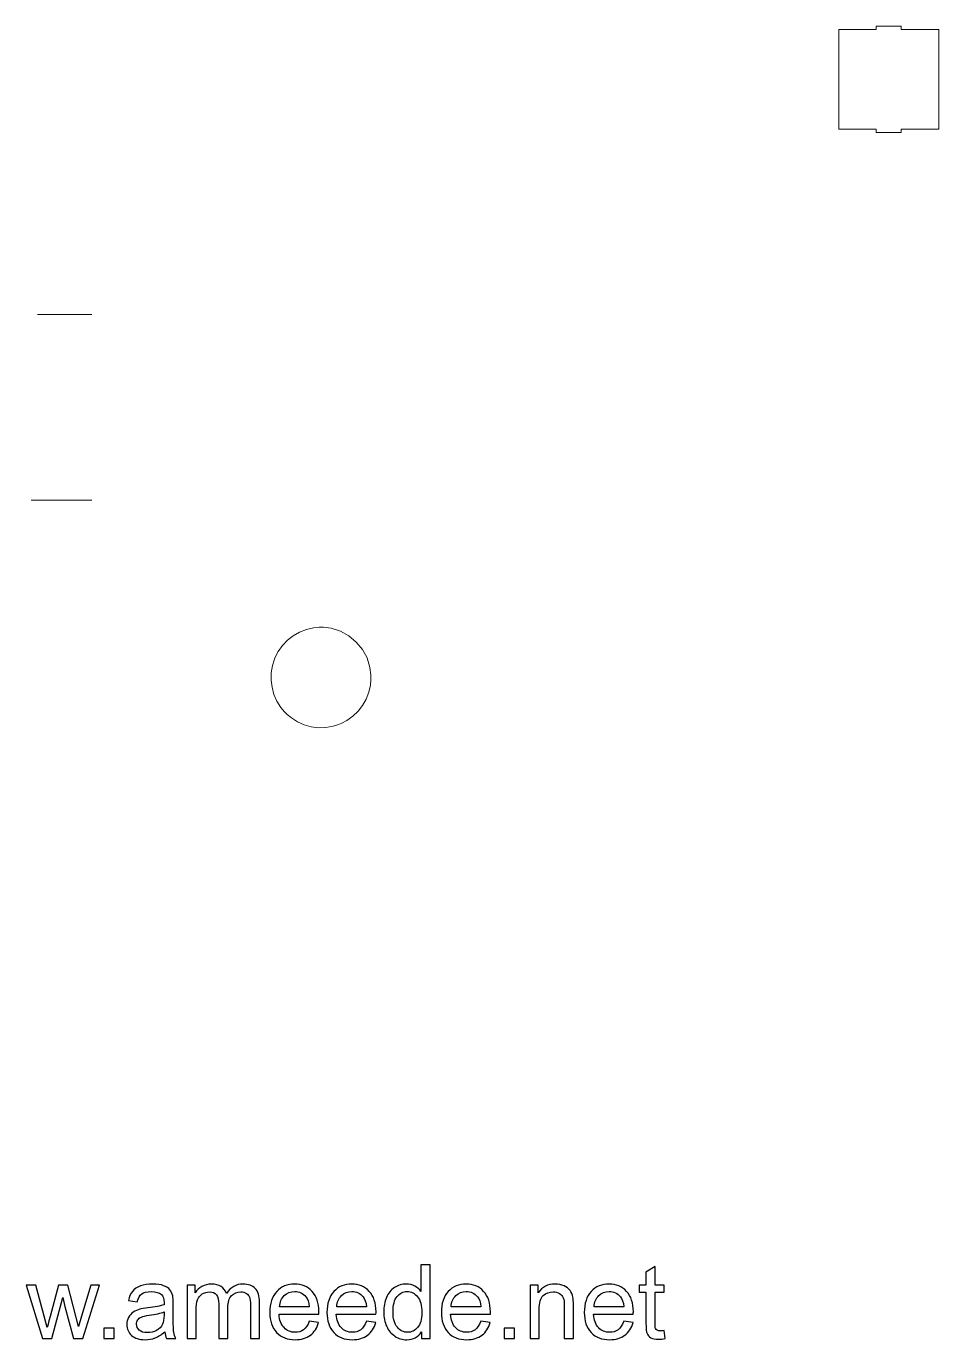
# Model space of a CAD drawing. Header units: millimetres. Extents: x -1050 to 1166, y -878 to -90.
# Drawn here: x 618 to 1166, y -878 to -90 of the extents above; entities that cross this region are included whole.
import ezdxf

# ---------------------------------------------------------------- set-up
doc = ezdxf.new("R2010")
doc.units = ezdxf.units.MM
doc.header["$MEASUREMENT"] = 0
doc.layers.add('Layer 1', color=7, linetype='Continuous')

msp = doc.modelspace()

# ---------------------------------------------------------------- linework, layer by layer
at = {"layer": 'Layer 1', "lineweight": 9}
for points in [[(1106.0497, -151.409), (1106.0497, -151.409), (1106.0497, -91.405), (1106.0497, -91.405)], [(1106.0497, -91.405), (1106.0497, -91.405), (1128.5497, -91.405), (1128.5497, -91.405)], [(1128.5497, -91.405), (1128.5497, -91.405), (1128.5497, -89.532), (1128.5497, -89.532)], [(1128.5497, -89.532), (1128.5497, -89.532), (1143.5497, -89.532), (1143.5497, -89.532)], [(1143.5497, -89.532), (1143.5497, -89.532), (1143.5497, -91.405), (1143.5497, -91.405)], [(1143.5497, -91.405), (1143.5497, -91.405), (1166.0497, -91.405), (1166.0497, -91.405)], [(1166.0497, -91.405), (1166.0497, -91.405), (1166.0497, -151.409), (1166.0497, -151.409)], [(1128.5497, -151.409), (1128.5497, -151.409), (1106.0497, -151.409), (1106.0497, -151.409)], [(1128.5497, -153.282), (1128.5497, -153.282), (1128.5497, -151.409), (1128.5497, -151.409)], [(1143.5497, -153.282), (1143.5497, -153.282), (1128.5497, -153.282), (1128.5497, -153.282)], [(1166.0497, -151.409), (1166.0497, -151.409), (1143.5497, -151.409), (1143.5497, -151.409)], [(1143.5497, -151.409), (1143.5497, -151.409), (1143.5497, -153.282), (1143.5497, -153.282)], [(774.8498, -458.188), (774.8498, -458.188), (778.2798, -455.496), (778.2798, -455.496)], [(778.2798, -455.496), (778.2798, -455.496), (782.0698, -453.334), (782.0698, -453.334)], [(782.0698, -453.334), (782.0698, -453.334), (786.1598, -451.739), (786.1598, -451.739)], [(786.1598, -451.739), (786.1598, -451.739), (790.4698, -450.751), (790.4698, -450.751)], [(790.4698, -450.751), (790.4698, -450.751), (793.8298, -450.413), (793.8298, -450.413)], [(793.8298, -450.413), (793.8298, -450.413), (794.9498, -450.413), (794.9498, -450.413)], [(794.9498, -450.413), (794.9498, -450.413), (796.4598, -450.413), (796.4598, -450.413)], [(796.4598, -450.413), (796.4598, -450.413), (800.9998, -451.027), (800.9998, -451.027)], [(800.9998, -451.027), (800.9998, -451.027), (806.6298, -452.783), (806.6298, -452.783)], [(806.6298, -452.783), (806.6298, -452.783), (811.7198, -455.563), (811.7198, -455.563)], [(811.7198, -455.563), (811.7198, -455.563), (816.1598, -459.25), (816.1598, -459.25)], [(767.6698, -467.992), (767.6698, -467.992), (769.2598, -464.997), (769.2598, -464.997)], [(769.2598, -464.997), (769.2598, -464.997), (771.8198, -461.37), (771.8198, -461.37)], [(771.8198, -461.37), (771.8198, -461.37), (774.8498, -458.188), (774.8498, -458.188)], [(816.1598, -459.25), (816.1598, -459.25), (819.8198, -463.712), (819.8198, -463.712)], [(819.8198, -463.712), (819.8198, -463.712), (822.5898, -468.835), (822.5898, -468.835)], [(765.8298, -473.329), (765.8298, -473.329), (766.8098, -470.073), (766.8098, -470.073)], [(766.8098, -470.073), (766.8098, -470.073), (767.2398, -469.032), (767.2398, -469.032)], [(767.2398, -469.032), (767.2398, -469.032), (767.6698, -467.992), (767.6698, -467.992)], [(822.5898, -468.835), (822.5898, -468.835), (824.3398, -474.497), (824.3398, -474.497)], [(764.9898, -482.11), (764.9898, -482.11), (765.0898, -477.711), (765.0898, -477.711)], [(765.0898, -477.711), (765.0898, -477.711), (765.8298, -473.329), (765.8298, -473.329)], [(824.3398, -474.497), (824.3398, -474.497), (824.9498, -479.055), (824.9498, -479.055)], [(824.9498, -479.055), (824.9498, -479.055), (824.9498, -480.575), (824.9498, -480.575)], [(824.9498, -480.575), (824.9498, -480.575), (824.9498, -481.701), (824.9498, -481.701)], [(765.5298, -486.46), (765.5298, -486.46), (764.9898, -482.11), (764.9898, -482.11)], [(766.6898, -490.686), (766.6898, -490.686), (765.5298, -486.46), (765.5298, -486.46)], [(824.6198, -485.084), (824.6198, -485.084), (823.6298, -489.419), (823.6298, -489.419)], [(824.9498, -481.701), (824.9498, -481.701), (824.6198, -485.084), (824.6198, -485.084)], [(768.4498, -494.715), (768.4498, -494.715), (766.6898, -490.686), (766.6898, -490.686)], [(770.8098, -498.479), (770.8098, -498.479), (768.4498, -494.715), (768.4498, -494.715)], [(822.0398, -493.522), (822.0398, -493.522), (819.8998, -497.332), (819.8998, -497.332)], [(823.6298, -489.419), (823.6298, -489.419), (822.0398, -493.522), (822.0398, -493.522)], [(772.9498, -501.107), (772.9498, -501.107), (770.8098, -498.479), (770.8098, -498.479)], [(773.7398, -501.904), (773.7398, -501.904), (772.9498, -501.107), (772.9498, -501.107)], [(774.5298, -502.701), (774.5298, -502.701), (773.7398, -501.904), (773.7398, -501.904)], [(777.1498, -504.853), (777.1498, -504.853), (774.5298, -502.701), (774.5298, -502.701)], [(814.0498, -503.834), (814.0498, -503.834), (810.4398, -506.406), (810.4398, -506.406)], [(817.2198, -500.789), (817.2198, -500.789), (814.0498, -503.834), (814.0498, -503.834)], [(819.8998, -497.332), (819.8998, -497.332), (817.2198, -500.789), (817.2198, -500.789)], [(780.8898, -507.221), (780.8898, -507.221), (777.1498, -504.853), (777.1498, -504.853)], [(784.8998, -508.9949), (784.8998, -508.9949), (780.8898, -507.221), (780.8898, -507.221)], [(789.0998, -510.1589), (789.0998, -510.1589), (784.8998, -508.9949), (784.8998, -508.9949)], [(793.4298, -510.6989), (793.4298, -510.6989), (789.0998, -510.1589), (789.0998, -510.1589)], [(797.7998, -510.6039), (797.7998, -510.6039), (793.4298, -510.6989), (793.4298, -510.6989)], [(802.1598, -509.8559), (802.1598, -509.8559), (797.7998, -510.6039), (797.7998, -510.6039)], [(805.3998, -508.871), (805.3998, -508.871), (802.1598, -509.8559), (802.1598, -509.8559)], [(806.4298, -508.445), (806.4298, -508.445), (805.3998, -508.871), (805.3998, -508.871)], [(807.4698, -508.011), (807.4698, -508.011), (806.4298, -508.445), (806.4298, -508.445)], [(810.4398, -506.406), (810.4398, -506.406), (807.4698, -508.011), (807.4698, -508.011)]]:
    msp.add_open_spline(points, degree=3, dxfattribs=at)
at = {"layer": 'Layer 1', "color": 230, "lineweight": 9}
for points in [[(624.7098, -262.626), (624.7098, -262.626), (657.3698, -262.626), (657.3698, -262.626)], [(657.2398, -374.149), (657.2398, -374.149), (620.8798, -374.149), (620.8798, -374.149)]]:
    msp.add_open_spline(points, degree=3, dxfattribs=at)
at = {"layer": 'Layer 1', "color": 250}
for points, knots in [([(855.3778, -877.5126), (855.3778, -877.5126), (855.3778, -873.4462), (855.3778, -873.4462), (855.3778, -873.4462), (853.3497, -876.6067), (850.3642, -878.1921), (846.4213, -878.1921), (846.4213, -878.1921), (843.8682, -878.1921), (841.521, -877.492), (839.39, -876.0816), (839.39, -876.0816), (837.2486, -874.6815), (835.5912, -872.7152), (834.4073, -870.2033), (834.4073, -870.2033), (833.2337, -867.6811), (832.6469, -864.7882), (832.6469, -861.5145), (832.6469, -861.5145), (832.6469, -858.3231), (833.1822, -855.4303), (834.2426, -852.8257), (834.2426, -852.8257), (835.3132, -850.2314), (836.9089, -848.2342), (839.0399, -846.8547), (839.0399, -846.8547), (841.1607, -845.4649), (843.5491, -844.7751), (846.1742, -844.7751), (846.1742, -844.7751), (848.1097, -844.7751), (849.8289, -845.1869), (851.3319, -846.0002), (851.3319, -846.0002), (852.835, -846.8135), (854.0601, -847.8842), (855.0072, -849.1916), (855.0072, -849.1916), (855.0072, -849.1916), (855.0072, -833.2861), (855.0072, -833.2861), (855.0072, -833.2861), (855.0072, -833.2861), (860.4428, -833.2861), (860.4428, -833.2861), (860.4428, -833.2861), (860.4428, -833.2861), (860.4428, -877.5126), (860.4428, -877.5126), (860.4428, -877.5126), (860.4428, -877.5126), (855.3778, -877.5126), (855.3778, -877.5126)], [0, 0, 0, 0, 0.06666667, 0.06666667, 0.06666667, 0.06666667, 0.13333333, 0.13333333, 0.13333333, 0.13333333, 0.2, 0.2, 0.2, 0.2, 0.26666667, 0.26666667, 0.26666667, 0.26666667, 0.33333333, 0.33333333, 0.33333333, 0.33333333, 0.4, 0.4, 0.4, 0.4, 0.46666667, 0.46666667, 0.46666667, 0.46666667, 0.53333333, 0.53333333, 0.53333333, 0.53333333, 0.6, 0.6, 0.6, 0.6, 0.66666667, 0.66666667, 0.66666667, 0.66666667, 0.73333333, 0.73333333, 0.73333333, 0.73333333, 0.8, 0.8, 0.8, 0.8, 0.86666667, 0.86666667, 0.86666667, 0.86666667, 1, 1, 1, 1]), ([(1001.0593, -872.6637), (1001.0593, -872.6637), (1001.8005, -877.4611), (1001.8005, -877.4611), (1001.8005, -877.4611), (1000.2769, -877.7803), (998.9077, -877.945), (997.7135, -877.945), (997.7135, -877.945), (995.7472, -877.945), (994.2235, -877.6361), (993.1323, -877.0082), (993.1323, -877.0082), (992.0513, -876.3802), (991.2895, -875.5669), (990.8468, -874.5477), (990.8468, -874.5477), (990.4042, -873.5285), (990.188, -871.3872), (990.188, -868.1237), (990.188, -868.1237), (990.188, -868.1237), (990.188, -849.6549), (990.188, -849.6549), (990.188, -849.6549), (990.188, -849.6549), (986.173, -849.6549), (986.173, -849.6549), (986.173, -849.6549), (986.173, -849.6549), (986.173, -845.4546), (986.173, -845.4546), (986.173, -845.4546), (986.173, -845.4546), (990.188, -845.4546), (990.188, -845.4546), (990.188, -845.4546), (990.188, -845.4546), (990.188, -837.5276), (990.188, -837.5276), (990.188, -837.5276), (990.188, -837.5276), (995.6236, -834.2641), (995.6236, -834.2641), (995.6236, -834.2641), (995.6236, -834.2641), (995.6236, -845.4546), (995.6236, -845.4546), (995.6236, -845.4546), (995.6236, -845.4546), (1001.0593, -845.4546), (1001.0593, -845.4546), (1001.0593, -845.4546), (1001.0593, -845.4546), (1001.0593, -849.6549), (1001.0593, -849.6549), (1001.0593, -849.6549), (1001.0593, -849.6549), (995.6236, -849.6549), (995.6236, -849.6549), (995.6236, -849.6549), (995.6236, -849.6549), (995.6236, -868.4326), (995.6236, -868.4326), (995.6236, -868.4326), (995.6236, -869.9871), (995.7163, -870.9857), (995.9119, -871.4284), (995.9119, -871.4284), (996.0972, -871.871), (996.406, -872.2211), (996.8384, -872.4887), (996.8384, -872.4887), (997.2708, -872.7461), (997.8885, -872.8799), (998.6915, -872.8799), (998.6915, -872.8799), (999.2886, -872.8799), (1000.0813, -872.8079), (1001.0593, -872.6637)], [0, 0, 0, 0, 0.04761905, 0.04761905, 0.04761905, 0.04761905, 0.0952381, 0.0952381, 0.0952381, 0.0952381, 0.14285714, 0.14285714, 0.14285714, 0.14285714, 0.19047619, 0.19047619, 0.19047619, 0.19047619, 0.23809524, 0.23809524, 0.23809524, 0.23809524, 0.28571429, 0.28571429, 0.28571429, 0.28571429, 0.33333333, 0.33333333, 0.33333333, 0.33333333, 0.38095238, 0.38095238, 0.38095238, 0.38095238, 0.42857143, 0.42857143, 0.42857143, 0.42857143, 0.47619048, 0.47619048, 0.47619048, 0.47619048, 0.52380952, 0.52380952, 0.52380952, 0.52380952, 0.57142857, 0.57142857, 0.57142857, 0.57142857, 0.61904762, 0.61904762, 0.61904762, 0.61904762, 0.66666667, 0.66666667, 0.66666667, 0.66666667, 0.71428571, 0.71428571, 0.71428571, 0.71428571, 0.76190476, 0.76190476, 0.76190476, 0.76190476, 0.80952381, 0.80952381, 0.80952381, 0.80952381, 0.85714286, 0.85714286, 0.85714286, 0.85714286, 0.9047619, 0.9047619, 0.9047619, 0.9047619, 1, 1, 1, 1]), ([(627.5746, -877.5126), (627.5746, -877.5126), (617.8872, -845.4546), (617.8872, -845.4546), (617.8872, -845.4546), (617.8872, -845.4546), (623.57, -845.4546), (623.57, -845.4546), (623.57, -845.4546), (623.57, -845.4546), (628.6865, -863.9543), (628.6865, -863.9543), (628.6865, -863.9543), (628.6865, -863.9543), (630.4984, -870.8416), (630.4984, -870.8416), (630.4984, -870.8416), (630.5704, -870.5018), (631.1263, -868.2988), (632.1558, -864.2323), (632.1558, -864.2323), (632.1558, -864.2323), (637.2312, -845.4546), (637.2312, -845.4546), (637.2312, -845.4546), (637.2312, -845.4546), (642.8006, -845.4546), (642.8006, -845.4546), (642.8006, -845.4546), (642.8006, -845.4546), (647.6289, -864.0676), (647.6289, -864.0676), (647.6289, -864.0676), (647.6289, -864.0676), (649.204, -870.1724), (649.204, -870.1724), (649.204, -870.1724), (649.204, -870.1724), (651.0468, -863.9852), (651.0468, -863.9852), (651.0468, -863.9852), (651.0468, -863.9852), (656.5854, -845.4546), (656.5854, -845.4546), (656.5854, -845.4546), (656.5854, -845.4546), (661.8666, -845.4546), (661.8666, -845.4546), (661.8666, -845.4546), (661.8666, -845.4546), (651.8086, -877.5126), (651.8086, -877.5126), (651.8086, -877.5126), (651.8086, -877.5126), (646.1876, -877.5126), (646.1876, -877.5126), (646.1876, -877.5126), (646.1876, -877.5126), (641.102, -858.3334), (641.102, -858.3334), (641.102, -858.3334), (641.102, -858.3334), (639.8151, -852.8463), (639.8151, -852.8463), (639.8151, -852.8463), (639.8151, -852.8463), (633.3294, -877.5126), (633.3294, -877.5126), (633.3294, -877.5126), (633.3294, -877.5126), (627.5746, -877.5126), (627.5746, -877.5126)], [0, 0, 0, 0, 0.05263158, 0.05263158, 0.05263158, 0.05263158, 0.10526316, 0.10526316, 0.10526316, 0.10526316, 0.15789474, 0.15789474, 0.15789474, 0.15789474, 0.21052632, 0.21052632, 0.21052632, 0.21052632, 0.26315789, 0.26315789, 0.26315789, 0.26315789, 0.31578947, 0.31578947, 0.31578947, 0.31578947, 0.36842105, 0.36842105, 0.36842105, 0.36842105, 0.42105263, 0.42105263, 0.42105263, 0.42105263, 0.47368421, 0.47368421, 0.47368421, 0.47368421, 0.52631579, 0.52631579, 0.52631579, 0.52631579, 0.57894737, 0.57894737, 0.57894737, 0.57894737, 0.63157895, 0.63157895, 0.63157895, 0.63157895, 0.68421053, 0.68421053, 0.68421053, 0.68421053, 0.73684211, 0.73684211, 0.73684211, 0.73684211, 0.78947368, 0.78947368, 0.78947368, 0.78947368, 0.84210526, 0.84210526, 0.84210526, 0.84210526, 0.89473684, 0.89473684, 0.89473684, 0.89473684, 1, 1, 1, 1]), ([(701.1104, -873.4976), (699.0926, -875.2169), (697.1469, -876.4214), (695.2835, -877.1317), (695.2835, -877.1317), (693.4201, -877.842), (691.423, -878.1921), (689.2816, -878.1921), (689.2816, -878.1921), (685.7608, -878.1921), (683.0533, -877.3376), (681.159, -875.6184), (681.159, -875.6184), (679.2648, -873.9094), (678.3177, -871.7166), (678.3177, -869.0503), (678.3177, -869.0503), (678.3177, -867.4855), (678.678, -866.0545), (679.3883, -864.7573), (679.3883, -864.7573), (680.109, -863.4602), (681.0458, -862.4307), (682.1988, -861.6483), (682.1988, -861.6483), (683.3621, -860.8659), (684.6593, -860.2688), (686.1108, -859.8673), (686.1108, -859.8673), (687.1815, -859.5894), (688.7978, -859.3217), (690.9494, -859.054), (690.9494, -859.054), (695.335, -858.5393), (698.5778, -857.9113), (700.6471, -857.1907), (700.6471, -857.1907), (700.6677, -856.4494), (700.678, -855.9759), (700.678, -855.7803), (700.678, -855.7803), (700.678, -853.5772), (700.1632, -852.0227), (699.1338, -851.1167), (699.1338, -851.1167), (697.744, -849.8917), (695.6747, -849.2843), (692.9363, -849.2843), (692.9363, -849.2843), (690.3729, -849.2843), (688.4786, -849.7372), (687.2639, -850.6329), (687.2639, -850.6329), (686.0388, -851.5285), (685.1431, -853.1139), (684.5563, -855.3994), (684.5563, -855.3994), (684.5563, -855.3994), (679.2442, -854.6581), (679.2442, -854.6581), (679.2442, -854.6581), (679.7281, -852.383), (680.5208, -850.5402), (681.6326, -849.1401), (681.6326, -849.1401), (682.7444, -847.74), (684.3504, -846.6694), (686.4506, -845.9076), (686.4506, -845.9076), (688.5404, -845.156), (690.9803, -844.7751), (693.7393, -844.7751), (693.7393, -844.7751), (696.4777, -844.7751), (698.7117, -845.0943), (700.4309, -845.7428), (700.4309, -845.7428), (702.1398, -846.3914), (703.4061, -847.1944), (704.2091, -848.1724), (704.2091, -848.1724), (705.0121, -849.1504), (705.5783, -850.3858), (705.9077, -851.8785), (705.9077, -851.8785), (706.0828, -852.8051), (706.1754, -854.4728), (706.1754, -856.8715), (706.1754, -856.8715), (706.1754, -856.8715), (706.1754, -864.0779), (706.1754, -864.0779), (706.1754, -864.0779), (706.1754, -869.112), (706.2886, -872.2931), (706.5151, -873.6418), (706.5151, -873.6418), (706.7313, -874.9904), (707.1843, -876.2772), (707.8432, -877.5126), (707.8432, -877.5126), (707.8432, -877.5126), (702.1604, -877.5126), (702.1604, -877.5126), (702.1604, -877.5126), (701.6148, -876.3699), (701.2648, -875.0316), (701.1104, -873.4976)], [0, 0, 0, 0, 0.03571429, 0.03571429, 0.03571429, 0.03571429, 0.07142857, 0.07142857, 0.07142857, 0.07142857, 0.10714286, 0.10714286, 0.10714286, 0.10714286, 0.14285714, 0.14285714, 0.14285714, 0.14285714, 0.17857143, 0.17857143, 0.17857143, 0.17857143, 0.21428571, 0.21428571, 0.21428571, 0.21428571, 0.25, 0.25, 0.25, 0.25, 0.28571429, 0.28571429, 0.28571429, 0.28571429, 0.32142857, 0.32142857, 0.32142857, 0.32142857, 0.35714286, 0.35714286, 0.35714286, 0.35714286, 0.39285714, 0.39285714, 0.39285714, 0.39285714, 0.42857143, 0.42857143, 0.42857143, 0.42857143, 0.46428571, 0.46428571, 0.46428571, 0.46428571, 0.5, 0.5, 0.5, 0.5, 0.53571429, 0.53571429, 0.53571429, 0.53571429, 0.57142857, 0.57142857, 0.57142857, 0.57142857, 0.60714286, 0.60714286, 0.60714286, 0.60714286, 0.64285714, 0.64285714, 0.64285714, 0.64285714, 0.67857143, 0.67857143, 0.67857143, 0.67857143, 0.71428571, 0.71428571, 0.71428571, 0.71428571, 0.75, 0.75, 0.75, 0.75, 0.78571429, 0.78571429, 0.78571429, 0.78571429, 0.82142857, 0.82142857, 0.82142857, 0.82142857, 0.85714286, 0.85714286, 0.85714286, 0.85714286, 0.89285714, 0.89285714, 0.89285714, 0.89285714, 0.92857143, 0.92857143, 0.92857143, 0.92857143, 1, 1, 1, 1]), ([(714.5244, -877.5126), (714.5244, -877.5126), (714.5244, -845.4546), (714.5244, -845.4546), (714.5244, -845.4546), (714.5244, -845.4546), (719.4042, -845.4546), (719.4042, -845.4546), (719.4042, -845.4546), (719.4042, -845.4546), (719.4042, -849.9843), (719.4042, -849.9843), (719.4042, -849.9843), (720.4028, -848.4195), (721.7411, -847.1532), (723.4089, -846.2061), (723.4089, -846.2061), (725.0766, -845.2487), (726.9709, -844.7751), (729.1019, -844.7751), (729.1019, -844.7751), (731.4697, -844.7751), (733.4154, -845.2693), (734.9287, -846.2473), (734.9287, -846.2473), (736.4421, -847.2356), (737.5127, -848.6048), (738.1304, -850.3755), (738.1304, -850.3755), (740.6835, -846.6385), (743.9882, -844.7751), (748.0649, -844.7751), (748.0649, -844.7751), (751.2563, -844.7751), (753.7167, -845.6502), (755.4257, -847.4106), (755.4257, -847.4106), (757.1449, -849.171), (758.0097, -851.8785), (758.0097, -855.5332), (758.0097, -855.5332), (758.0097, -855.5332), (758.0097, -877.5126), (758.0097, -877.5126), (758.0097, -877.5126), (758.0097, -877.5126), (752.574, -877.5126), (752.574, -877.5126), (752.574, -877.5126), (752.574, -877.5126), (752.574, -857.3348), (752.574, -857.3348), (752.574, -857.3348), (752.574, -855.1729), (752.3887, -853.6081), (752.0387, -852.6507), (752.0387, -852.6507), (751.6887, -851.6932), (751.0504, -850.9314), (750.1136, -850.3446), (750.1136, -850.3446), (749.187, -849.7578), (748.0958, -849.4696), (746.8501, -849.4696), (746.8501, -849.4696), (744.5853, -849.4696), (742.7116, -850.2211), (741.2189, -851.7138), (741.2189, -851.7138), (739.7261, -853.2169), (738.9849, -855.6156), (738.9849, -858.9099), (738.9849, -858.9099), (738.9849, -858.9099), (738.9849, -877.5126), (738.9849, -877.5126), (738.9849, -877.5126), (738.9849, -877.5126), (733.5492, -877.5126), (733.5492, -877.5126), (733.5492, -877.5126), (733.5492, -877.5126), (733.5492, -856.7068), (733.5492, -856.7068), (733.5492, -856.7068), (733.5492, -854.2978), (733.1066, -852.4859), (732.2212, -851.2815), (732.2212, -851.2815), (731.3358, -850.077), (729.8843, -849.4696), (727.8768, -849.4696), (727.8768, -849.4696), (726.3532, -849.4696), (724.9428, -849.8711), (723.6456, -850.6741), (723.6456, -850.6741), (722.3485, -851.4771), (721.4117, -852.6507), (720.8249, -854.2052), (720.8249, -854.2052), (720.2483, -855.7494), (719.9601, -857.9834), (719.9601, -860.8968), (719.9601, -860.8968), (719.9601, -860.8968), (719.9601, -877.5126), (719.9601, -877.5126), (719.9601, -877.5126), (719.9601, -877.5126), (714.5244, -877.5126), (714.5244, -877.5126)], [0, 0, 0, 0, 0.03448276, 0.03448276, 0.03448276, 0.03448276, 0.06896552, 0.06896552, 0.06896552, 0.06896552, 0.10344828, 0.10344828, 0.10344828, 0.10344828, 0.13793103, 0.13793103, 0.13793103, 0.13793103, 0.17241379, 0.17241379, 0.17241379, 0.17241379, 0.20689655, 0.20689655, 0.20689655, 0.20689655, 0.24137931, 0.24137931, 0.24137931, 0.24137931, 0.27586207, 0.27586207, 0.27586207, 0.27586207, 0.31034483, 0.31034483, 0.31034483, 0.31034483, 0.34482759, 0.34482759, 0.34482759, 0.34482759, 0.37931034, 0.37931034, 0.37931034, 0.37931034, 0.4137931, 0.4137931, 0.4137931, 0.4137931, 0.44827586, 0.44827586, 0.44827586, 0.44827586, 0.48275862, 0.48275862, 0.48275862, 0.48275862, 0.51724138, 0.51724138, 0.51724138, 0.51724138, 0.55172414, 0.55172414, 0.55172414, 0.55172414, 0.5862069, 0.5862069, 0.5862069, 0.5862069, 0.62068966, 0.62068966, 0.62068966, 0.62068966, 0.65517241, 0.65517241, 0.65517241, 0.65517241, 0.68965517, 0.68965517, 0.68965517, 0.68965517, 0.72413793, 0.72413793, 0.72413793, 0.72413793, 0.75862069, 0.75862069, 0.75862069, 0.75862069, 0.79310345, 0.79310345, 0.79310345, 0.79310345, 0.82758621, 0.82758621, 0.82758621, 0.82758621, 0.86206897, 0.86206897, 0.86206897, 0.86206897, 0.89655172, 0.89655172, 0.89655172, 0.89655172, 0.93103448, 0.93103448, 0.93103448, 0.93103448, 1, 1, 1, 1]), ([(787.844, -867.1354), (787.844, -867.1354), (793.465, -867.8767), (793.465, -867.8767), (793.465, -867.8767), (792.5899, -871.1401), (790.953, -873.6829), (788.5646, -875.4845), (788.5646, -875.4845), (786.1762, -877.2861), (783.129, -878.1921), (779.4126, -878.1921), (779.4126, -878.1921), (774.7387, -878.1921), (771.0326, -876.7508), (768.2942, -873.8682), (768.2942, -873.8682), (765.5558, -870.996), (764.1865, -866.9501), (764.1865, -861.7513), (764.1865, -861.7513), (764.1865, -856.3774), (765.566, -852.1977), (768.3353, -849.2328), (768.3353, -849.2328), (771.1047, -846.2576), (774.6975, -844.7751), (779.114, -844.7751), (779.114, -844.7751), (783.3863, -844.7751), (786.8763, -846.2267), (789.5838, -849.1401), (789.5838, -849.1401), (792.2913, -852.0536), (793.6503, -856.1509), (793.6503, -861.4321), (793.6503, -861.4321), (793.6503, -861.7513), (793.64, -862.2351), (793.6194, -862.8734), (793.6194, -862.8734), (793.6194, -862.8734), (769.7457, -862.8734), (769.7457, -862.8734), (769.7457, -862.8734), (769.9516, -866.3839), (770.9399, -869.0812), (772.7312, -870.9445), (772.7312, -870.9445), (774.5122, -872.8079), (776.7462, -873.7447), (779.4126, -873.7447), (779.4126, -873.7447), (781.3995, -873.7447), (783.0981, -873.2197), (784.4982, -872.1696), (784.4982, -872.1696), (785.9086, -871.1195), (787.0204, -869.4415), (787.844, -867.1354)], [0, 0, 0, 0, 0.0625, 0.0625, 0.0625, 0.0625, 0.125, 0.125, 0.125, 0.125, 0.1875, 0.1875, 0.1875, 0.1875, 0.25, 0.25, 0.25, 0.25, 0.3125, 0.3125, 0.3125, 0.3125, 0.375, 0.375, 0.375, 0.375, 0.4375, 0.4375, 0.4375, 0.4375, 0.5, 0.5, 0.5, 0.5, 0.5625, 0.5625, 0.5625, 0.5625, 0.625, 0.625, 0.625, 0.625, 0.6875, 0.6875, 0.6875, 0.6875, 0.75, 0.75, 0.75, 0.75, 0.8125, 0.8125, 0.8125, 0.8125, 0.875, 0.875, 0.875, 0.875, 1, 1, 1, 1]), ([(770.0546, -858.426), (770.0546, -858.426), (787.9058, -858.426), (787.9058, -858.426), (787.9058, -858.426), (787.669, -855.7288), (786.9792, -853.711), (785.8571, -852.3624), (785.8571, -852.3624), (784.1379, -850.2726), (781.8936, -849.2225), (779.1449, -849.2225), (779.1449, -849.2225), (776.6535, -849.2225), (774.5637, -850.0564), (772.8651, -851.7241), (772.8651, -851.7241), (771.1767, -853.3919), (770.2399, -855.6259), (770.0546, -858.426)], [0, 0, 0, 0, 0.16666667, 0.16666667, 0.16666667, 0.16666667, 0.33333333, 0.33333333, 0.33333333, 0.33333333, 0.5, 0.5, 0.5, 0.5, 0.66666667, 0.66666667, 0.66666667, 0.66666667, 1, 1, 1, 1]), ([(822.1977, -867.1354), (822.1977, -867.1354), (827.8187, -867.8767), (827.8187, -867.8767), (827.8187, -867.8767), (826.9436, -871.1401), (825.3067, -873.6829), (822.9183, -875.4845), (822.9183, -875.4845), (820.5299, -877.2861), (817.4827, -878.1921), (813.7663, -878.1921), (813.7663, -878.1921), (809.0924, -878.1921), (805.3863, -876.7508), (802.6479, -873.8682), (802.6479, -873.8682), (799.9095, -870.996), (798.5402, -866.9501), (798.5402, -861.7513), (798.5402, -861.7513), (798.5402, -856.3774), (799.9197, -852.1977), (802.689, -849.2328), (802.689, -849.2328), (805.4584, -846.2576), (809.0512, -844.7751), (813.4677, -844.7751), (813.4677, -844.7751), (817.74, -844.7751), (821.23, -846.2267), (823.9375, -849.1401), (823.9375, -849.1401), (826.645, -852.0536), (828.004, -856.1509), (828.004, -861.4321), (828.004, -861.4321), (828.004, -861.7513), (827.9937, -862.2351), (827.9731, -862.8734), (827.9731, -862.8734), (827.9731, -862.8734), (804.0994, -862.8734), (804.0994, -862.8734), (804.0994, -862.8734), (804.3053, -866.3839), (805.2936, -869.0812), (807.0849, -870.9445), (807.0849, -870.9445), (808.8659, -872.8079), (811.0999, -873.7447), (813.7663, -873.7447), (813.7663, -873.7447), (815.7532, -873.7447), (817.4518, -873.2197), (818.8519, -872.1696), (818.8519, -872.1696), (820.2623, -871.1195), (821.3741, -869.4415), (822.1977, -867.1354)], [0, 0, 0, 0, 0.0625, 0.0625, 0.0625, 0.0625, 0.125, 0.125, 0.125, 0.125, 0.1875, 0.1875, 0.1875, 0.1875, 0.25, 0.25, 0.25, 0.25, 0.3125, 0.3125, 0.3125, 0.3125, 0.375, 0.375, 0.375, 0.375, 0.4375, 0.4375, 0.4375, 0.4375, 0.5, 0.5, 0.5, 0.5, 0.5625, 0.5625, 0.5625, 0.5625, 0.625, 0.625, 0.625, 0.625, 0.6875, 0.6875, 0.6875, 0.6875, 0.75, 0.75, 0.75, 0.75, 0.8125, 0.8125, 0.8125, 0.8125, 0.875, 0.875, 0.875, 0.875, 1, 1, 1, 1]), ([(804.4083, -858.426), (804.4083, -858.426), (822.2595, -858.426), (822.2595, -858.426), (822.2595, -858.426), (822.0227, -855.7288), (821.3329, -853.711), (820.2108, -852.3624), (820.2108, -852.3624), (818.4916, -850.2726), (816.2473, -849.2225), (813.4986, -849.2225), (813.4986, -849.2225), (811.0072, -849.2225), (808.9174, -850.0564), (807.2188, -851.7241), (807.2188, -851.7241), (805.5304, -853.3919), (804.5936, -855.6259), (804.4083, -858.426)], [0, 0, 0, 0, 0.16666667, 0.16666667, 0.16666667, 0.16666667, 0.33333333, 0.33333333, 0.33333333, 0.33333333, 0.5, 0.5, 0.5, 0.5, 0.66666667, 0.66666667, 0.66666667, 0.66666667, 1, 1, 1, 1]), ([(838.2061, -861.5248), (838.2061, -865.6221), (839.0708, -868.6797), (840.8106, -870.7077), (840.8106, -870.7077), (842.5402, -872.7358), (844.5888, -873.7447), (846.9463, -873.7447), (846.9463, -873.7447), (849.3244, -873.7447), (851.3422, -872.777), (853.01, -870.8416), (853.01, -870.8416), (854.6674, -868.9061), (855.5013, -865.9515), (855.5013, -861.9777), (855.5013, -861.9777), (855.5013, -857.6128), (854.6572, -854.4008), (852.9585, -852.3521), (852.9585, -852.3521), (851.2702, -850.3034), (849.1803, -849.2843), (846.6993, -849.2843), (846.6993, -849.2843), (844.28, -849.2843), (842.2622, -850.2623), (840.6356, -852.2286), (840.6356, -852.2286), (839.0194, -854.1949), (838.2061, -857.2936), (838.2061, -861.5248)], [0, 0, 0, 0, 0.11111111, 0.11111111, 0.11111111, 0.11111111, 0.22222222, 0.22222222, 0.22222222, 0.22222222, 0.33333333, 0.33333333, 0.33333333, 0.33333333, 0.44444444, 0.44444444, 0.44444444, 0.44444444, 0.55555556, 0.55555556, 0.55555556, 0.55555556, 0.66666667, 0.66666667, 0.66666667, 0.66666667, 0.77777778, 0.77777778, 0.77777778, 0.77777778, 1, 1, 1, 1]), ([(890.9051, -867.1354), (890.9051, -867.1354), (896.5261, -867.8767), (896.5261, -867.8767), (896.5261, -867.8767), (895.651, -871.1401), (894.0141, -873.6829), (891.6257, -875.4845), (891.6257, -875.4845), (889.2373, -877.2861), (886.1901, -878.1921), (882.4737, -878.1921), (882.4737, -878.1921), (877.7998, -878.1921), (874.0937, -876.7508), (871.3553, -873.8682), (871.3553, -873.8682), (868.6169, -870.996), (867.2476, -866.9501), (867.2476, -861.7513), (867.2476, -861.7513), (867.2476, -856.3774), (868.6271, -852.1977), (871.3964, -849.2328), (871.3964, -849.2328), (874.1658, -846.2576), (877.7586, -844.7751), (882.1751, -844.7751), (882.1751, -844.7751), (886.4474, -844.7751), (889.9374, -846.2267), (892.6449, -849.1401), (892.6449, -849.1401), (895.3524, -852.0536), (896.7114, -856.1509), (896.7114, -861.4321), (896.7114, -861.4321), (896.7114, -861.7513), (896.7011, -862.2351), (896.6805, -862.8734), (896.6805, -862.8734), (896.6805, -862.8734), (872.8068, -862.8734), (872.8068, -862.8734), (872.8068, -862.8734), (873.0127, -866.3839), (874.001, -869.0812), (875.7923, -870.9445), (875.7923, -870.9445), (877.5733, -872.8079), (879.8073, -873.7447), (882.4737, -873.7447), (882.4737, -873.7447), (884.4606, -873.7447), (886.1592, -873.2197), (887.5593, -872.1696), (887.5593, -872.1696), (888.9697, -871.1195), (890.0815, -869.4415), (890.9051, -867.1354)], [0, 0, 0, 0, 0.0625, 0.0625, 0.0625, 0.0625, 0.125, 0.125, 0.125, 0.125, 0.1875, 0.1875, 0.1875, 0.1875, 0.25, 0.25, 0.25, 0.25, 0.3125, 0.3125, 0.3125, 0.3125, 0.375, 0.375, 0.375, 0.375, 0.4375, 0.4375, 0.4375, 0.4375, 0.5, 0.5, 0.5, 0.5, 0.5625, 0.5625, 0.5625, 0.5625, 0.625, 0.625, 0.625, 0.625, 0.6875, 0.6875, 0.6875, 0.6875, 0.75, 0.75, 0.75, 0.75, 0.8125, 0.8125, 0.8125, 0.8125, 0.875, 0.875, 0.875, 0.875, 1, 1, 1, 1]), ([(873.1157, -858.426), (873.1157, -858.426), (890.9669, -858.426), (890.9669, -858.426), (890.9669, -858.426), (890.7301, -855.7288), (890.0403, -853.711), (888.9182, -852.3624), (888.9182, -852.3624), (887.199, -850.2726), (884.9547, -849.2225), (882.206, -849.2225), (882.206, -849.2225), (879.7146, -849.2225), (877.6248, -850.0564), (875.9262, -851.7241), (875.9262, -851.7241), (874.2378, -853.3919), (873.301, -855.6259), (873.1157, -858.426)], [0, 0, 0, 0, 0.16666667, 0.16666667, 0.16666667, 0.16666667, 0.33333333, 0.33333333, 0.33333333, 0.33333333, 0.5, 0.5, 0.5, 0.5, 0.66666667, 0.66666667, 0.66666667, 0.66666667, 1, 1, 1, 1]), ([(920.554, -877.5126), (920.554, -877.5126), (920.554, -845.4546), (920.554, -845.4546), (920.554, -845.4546), (920.554, -845.4546), (925.4338, -845.4546), (925.4338, -845.4546), (925.4338, -845.4546), (925.4338, -845.4546), (925.4338, -850.0049), (925.4338, -850.0049), (925.4338, -850.0049), (927.781, -846.515), (931.1783, -844.7751), (935.6153, -844.7751), (935.6153, -844.7751), (937.5508, -844.7751), (939.3215, -845.1252), (940.9377, -845.8149), (940.9377, -845.8149), (942.554, -846.5047), (943.7688, -847.4209), (944.5718, -848.543), (944.5718, -848.543), (945.3748, -849.6652), (945.941, -851.0035), (946.2602, -852.5477), (946.2602, -852.5477), (946.4558, -853.5566), (946.5587, -855.317), (946.5587, -857.8289), (946.5587, -857.8289), (946.5587, -857.8289), (946.5587, -877.5126), (946.5587, -877.5126), (946.5587, -877.5126), (946.5587, -877.5126), (941.1231, -877.5126), (941.1231, -877.5126), (941.1231, -877.5126), (941.1231, -877.5126), (941.1231, -858.0348), (941.1231, -858.0348), (941.1231, -858.0348), (941.1231, -855.8215), (940.9172, -854.164), (940.4951, -853.0727), (940.4951, -853.0727), (940.073, -851.9815), (939.3215, -851.1064), (938.2508, -850.4476), (938.2508, -850.4476), (937.1801, -849.799), (935.9139, -849.4696), (934.4726, -849.4696), (934.4726, -849.4696), (932.1666, -849.4696), (930.1797, -850.2005), (928.5016, -851.6727), (928.5016, -851.6727), (926.8236, -853.1345), (925.9897, -855.9244), (925.9897, -860.0217), (925.9897, -860.0217), (925.9897, -860.0217), (925.9897, -877.5126), (925.9897, -877.5126), (925.9897, -877.5126), (925.9897, -877.5126), (920.554, -877.5126), (920.554, -877.5126)], [0, 0, 0, 0, 0.05263158, 0.05263158, 0.05263158, 0.05263158, 0.10526316, 0.10526316, 0.10526316, 0.10526316, 0.15789474, 0.15789474, 0.15789474, 0.15789474, 0.21052632, 0.21052632, 0.21052632, 0.21052632, 0.26315789, 0.26315789, 0.26315789, 0.26315789, 0.31578947, 0.31578947, 0.31578947, 0.31578947, 0.36842105, 0.36842105, 0.36842105, 0.36842105, 0.42105263, 0.42105263, 0.42105263, 0.42105263, 0.47368421, 0.47368421, 0.47368421, 0.47368421, 0.52631579, 0.52631579, 0.52631579, 0.52631579, 0.57894737, 0.57894737, 0.57894737, 0.57894737, 0.63157895, 0.63157895, 0.63157895, 0.63157895, 0.68421053, 0.68421053, 0.68421053, 0.68421053, 0.73684211, 0.73684211, 0.73684211, 0.73684211, 0.78947368, 0.78947368, 0.78947368, 0.78947368, 0.84210526, 0.84210526, 0.84210526, 0.84210526, 0.89473684, 0.89473684, 0.89473684, 0.89473684, 1, 1, 1, 1]), ([(976.7739, -867.1354), (976.7739, -867.1354), (982.3949, -867.8767), (982.3949, -867.8767), (982.3949, -867.8767), (981.5198, -871.1401), (979.8829, -873.6829), (977.4945, -875.4845), (977.4945, -875.4845), (975.1061, -877.2861), (972.0589, -878.1921), (968.3425, -878.1921), (968.3425, -878.1921), (963.6686, -878.1921), (959.9625, -876.7508), (957.2241, -873.8682), (957.2241, -873.8682), (954.4857, -870.996), (953.1164, -866.9501), (953.1164, -861.7513), (953.1164, -861.7513), (953.1164, -856.3774), (954.4959, -852.1977), (957.2652, -849.2328), (957.2652, -849.2328), (960.0346, -846.2576), (963.6274, -844.7751), (968.0439, -844.7751), (968.0439, -844.7751), (972.3162, -844.7751), (975.8062, -846.2267), (978.5137, -849.1401), (978.5137, -849.1401), (981.2212, -852.0536), (982.5802, -856.1509), (982.5802, -861.4321), (982.5802, -861.4321), (982.5802, -861.7513), (982.5699, -862.2351), (982.5493, -862.8734), (982.5493, -862.8734), (982.5493, -862.8734), (958.6756, -862.8734), (958.6756, -862.8734), (958.6756, -862.8734), (958.8815, -866.3839), (959.8698, -869.0812), (961.6611, -870.9445), (961.6611, -870.9445), (963.4421, -872.8079), (965.6761, -873.7447), (968.3425, -873.7447), (968.3425, -873.7447), (970.3294, -873.7447), (972.028, -873.2197), (973.4281, -872.1696), (973.4281, -872.1696), (974.8385, -871.1195), (975.9503, -869.4415), (976.7739, -867.1354)], [0, 0, 0, 0, 0.0625, 0.0625, 0.0625, 0.0625, 0.125, 0.125, 0.125, 0.125, 0.1875, 0.1875, 0.1875, 0.1875, 0.25, 0.25, 0.25, 0.25, 0.3125, 0.3125, 0.3125, 0.3125, 0.375, 0.375, 0.375, 0.375, 0.4375, 0.4375, 0.4375, 0.4375, 0.5, 0.5, 0.5, 0.5, 0.5625, 0.5625, 0.5625, 0.5625, 0.625, 0.625, 0.625, 0.625, 0.6875, 0.6875, 0.6875, 0.6875, 0.75, 0.75, 0.75, 0.75, 0.8125, 0.8125, 0.8125, 0.8125, 0.875, 0.875, 0.875, 0.875, 1, 1, 1, 1]), ([(958.9845, -858.426), (958.9845, -858.426), (976.8357, -858.426), (976.8357, -858.426), (976.8357, -858.426), (976.5989, -855.7288), (975.9091, -853.711), (974.787, -852.3624), (974.787, -852.3624), (973.0678, -850.2726), (970.8235, -849.2225), (968.0748, -849.2225), (968.0748, -849.2225), (965.5834, -849.2225), (963.4936, -850.0564), (961.795, -851.7241), (961.795, -851.7241), (960.1066, -853.3919), (959.1698, -855.6259), (958.9845, -858.426)], [0, 0, 0, 0, 0.16666667, 0.16666667, 0.16666667, 0.16666667, 0.33333333, 0.33333333, 0.33333333, 0.33333333, 0.5, 0.5, 0.5, 0.5, 0.66666667, 0.66666667, 0.66666667, 0.66666667, 1, 1, 1, 1]), ([(700.678, -861.4527), (698.7014, -862.2557), (695.7365, -862.9352), (691.7833, -863.4911), (691.7833, -863.4911), (689.539, -863.8102), (687.9536, -864.1705), (687.0271, -864.572), (687.0271, -864.572), (686.1005, -864.9735), (685.3902, -865.5603), (684.8858, -866.3222), (684.8858, -866.3222), (684.3813, -867.0943), (684.1239, -867.9487), (684.1239, -868.8959), (684.1239, -868.8959), (684.1239, -870.3268), (684.6696, -871.5313), (685.7711, -872.4887), (685.7711, -872.4887), (686.8727, -873.4462), (688.4786, -873.93), (690.5891, -873.93), (690.5891, -873.93), (692.6789, -873.93), (694.5423, -873.477), (696.1792, -872.5608), (696.1792, -872.5608), (697.8057, -871.6549), (699.0102, -870.4092), (699.772, -868.8341), (699.772, -868.8341), (700.3588, -867.609), (700.6471, -865.8074), (700.6471, -863.4293), (700.6471, -863.4293), (700.6471, -863.4293), (700.678, -861.4527), (700.678, -861.4527)], [0, 0, 0, 0, 0.09090909, 0.09090909, 0.09090909, 0.09090909, 0.18181818, 0.18181818, 0.18181818, 0.18181818, 0.27272727, 0.27272727, 0.27272727, 0.27272727, 0.36363636, 0.36363636, 0.36363636, 0.36363636, 0.45454545, 0.45454545, 0.45454545, 0.45454545, 0.54545455, 0.54545455, 0.54545455, 0.54545455, 0.63636364, 0.63636364, 0.63636364, 0.63636364, 0.72727273, 0.72727273, 0.72727273, 0.72727273, 0.81818182, 0.81818182, 0.81818182, 0.81818182, 1, 1, 1, 1]), ([(664.5536, -877.5126), (664.5536, -877.5126), (664.5536, -871.3357), (664.5536, -871.3357), (664.5536, -871.3357), (664.5536, -871.3357), (670.7304, -871.3357), (670.7304, -871.3357), (670.7304, -871.3357), (670.7304, -871.3357), (670.7304, -877.5126), (670.7304, -877.5126), (670.7304, -877.5126), (670.7304, -877.5126), (664.5536, -877.5126), (664.5536, -877.5126)], [0, 0, 0, 0, 0.2, 0.2, 0.2, 0.2, 0.4, 0.4, 0.4, 0.4, 0.6, 0.6, 0.6, 0.6, 1, 1, 1, 1]), ([(904.9369, -877.5126), (904.9369, -877.5126), (904.9369, -871.3357), (904.9369, -871.3357), (904.9369, -871.3357), (904.9369, -871.3357), (911.1137, -871.3357), (911.1137, -871.3357), (911.1137, -871.3357), (911.1137, -871.3357), (911.1137, -877.5126), (911.1137, -877.5126), (911.1137, -877.5126), (911.1137, -877.5126), (904.9369, -877.5126), (904.9369, -877.5126)], [0, 0, 0, 0, 0.2, 0.2, 0.2, 0.2, 0.4, 0.4, 0.4, 0.4, 0.6, 0.6, 0.6, 0.6, 1, 1, 1, 1])]:
    msp.add_open_spline(points, degree=3, knots=knots, dxfattribs=at)

doc.saveas('drawing.dxf')
